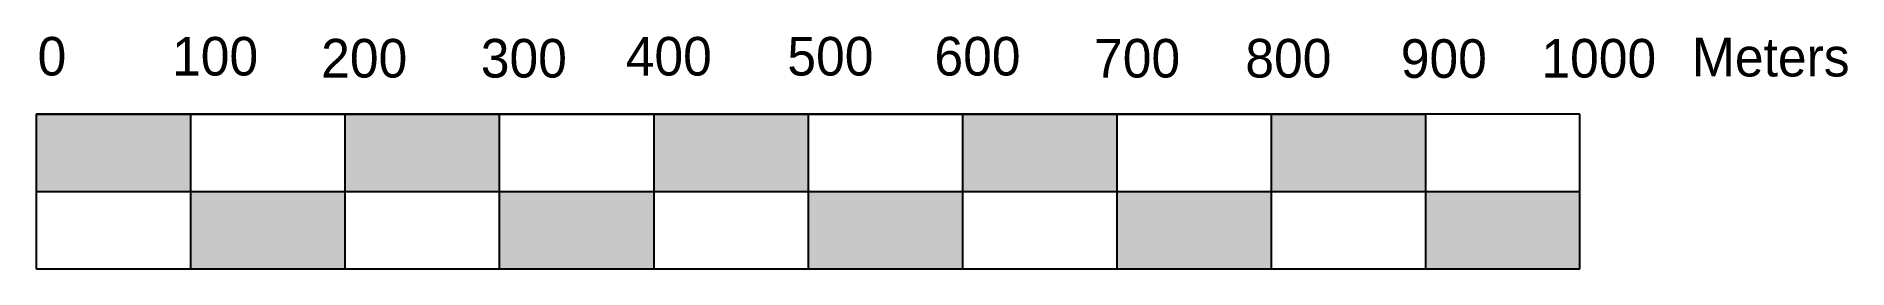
# Model space of a CAD drawing. Extents: x 0 to 1174, y 0 to 150.
import ezdxf

# ---------------------------------------------------------------- set-up
doc = ezdxf.new("R2010")
doc.units = 0
doc.styles.add('rtw_iso', font='iso-rtw.shx')

msp = doc.modelspace()

# ---------------------------------------------------------------- hatches: boundary and pattern name
h = msp.add_hatch(color=256)
h.paths.add_polyline_path([(100, 100), (0, 100), (0, 50), (100, 50)])
h.paths.add_polyline_path([(200, 0), (200, 50), (100, 50), (100, 0)])
h.paths.add_polyline_path([(300, 50), (300, 100), (200, 100), (200, 50)])
h.paths.add_polyline_path([(400, 0), (400, 50), (300, 50), (300, 0)])
h.paths.add_polyline_path([(500, 50), (500, 100), (400, 100), (400, 50)])
h.paths.add_polyline_path([(600, 0), (600, 50), (500, 50), (500, 0)])
h.paths.add_polyline_path([(600, 100), (600, 50), (700, 50), (700, 100)])
h.paths.add_polyline_path([(800, 0), (800, 50), (700, 50), (700, 0)])
h.paths.add_polyline_path([(900, 50), (900, 100), (800, 100), (800, 50)])
h.paths.add_polyline_path([(900, 50), (900, 0), (1000, 0), (1000, 50)])

# ---------------------------------------------------------------- linework, layer by layer
for p, q in [((1000, 100), (0, 100)), ((0, 100), (0, 0)), ((100, 100), (100, 0)), ((200, 100), (200, 0)), ((300, 100), (300, 0)), ((400, 100), (400, 0)), ((500, 100), (500, 0)), ((600, 100), (600, 0)), ((700, 100), (700, 0)), ((800, 100), (800, 0)), ((900, 100), (900, 0)), ((1000, 0), (1000, 100)), ((0, 50), (1000, 50)), ((0, 0), (1000, 0))]:
    msp.add_line(p, q)
msp.add_lwpolyline([(0, 100), (900, 100), (900, 100)])

# ---------------------------------------------------------------- texts
at = {"style": 'rtw_iso'}
for s, p in [('0', (0.9, 125)), ('100', (88, 125)), ('200', (184.6, 123.7)), ('300', (288, 123.7)), ('400', (381.9, 125)), ('500', (486.6, 125)), ('600', (581.9, 125)), ('700', (685.3, 123.7)), ('800', (783.3, 123.7)), ('900', (884, 123.5)), ('1000', (975.1, 123.7)), ('Meters', (1072.6, 124.4))]:
    msp.add_text(s, height=25, dxfattribs=at).set_placement(p)

doc.saveas('drawing.dxf')
